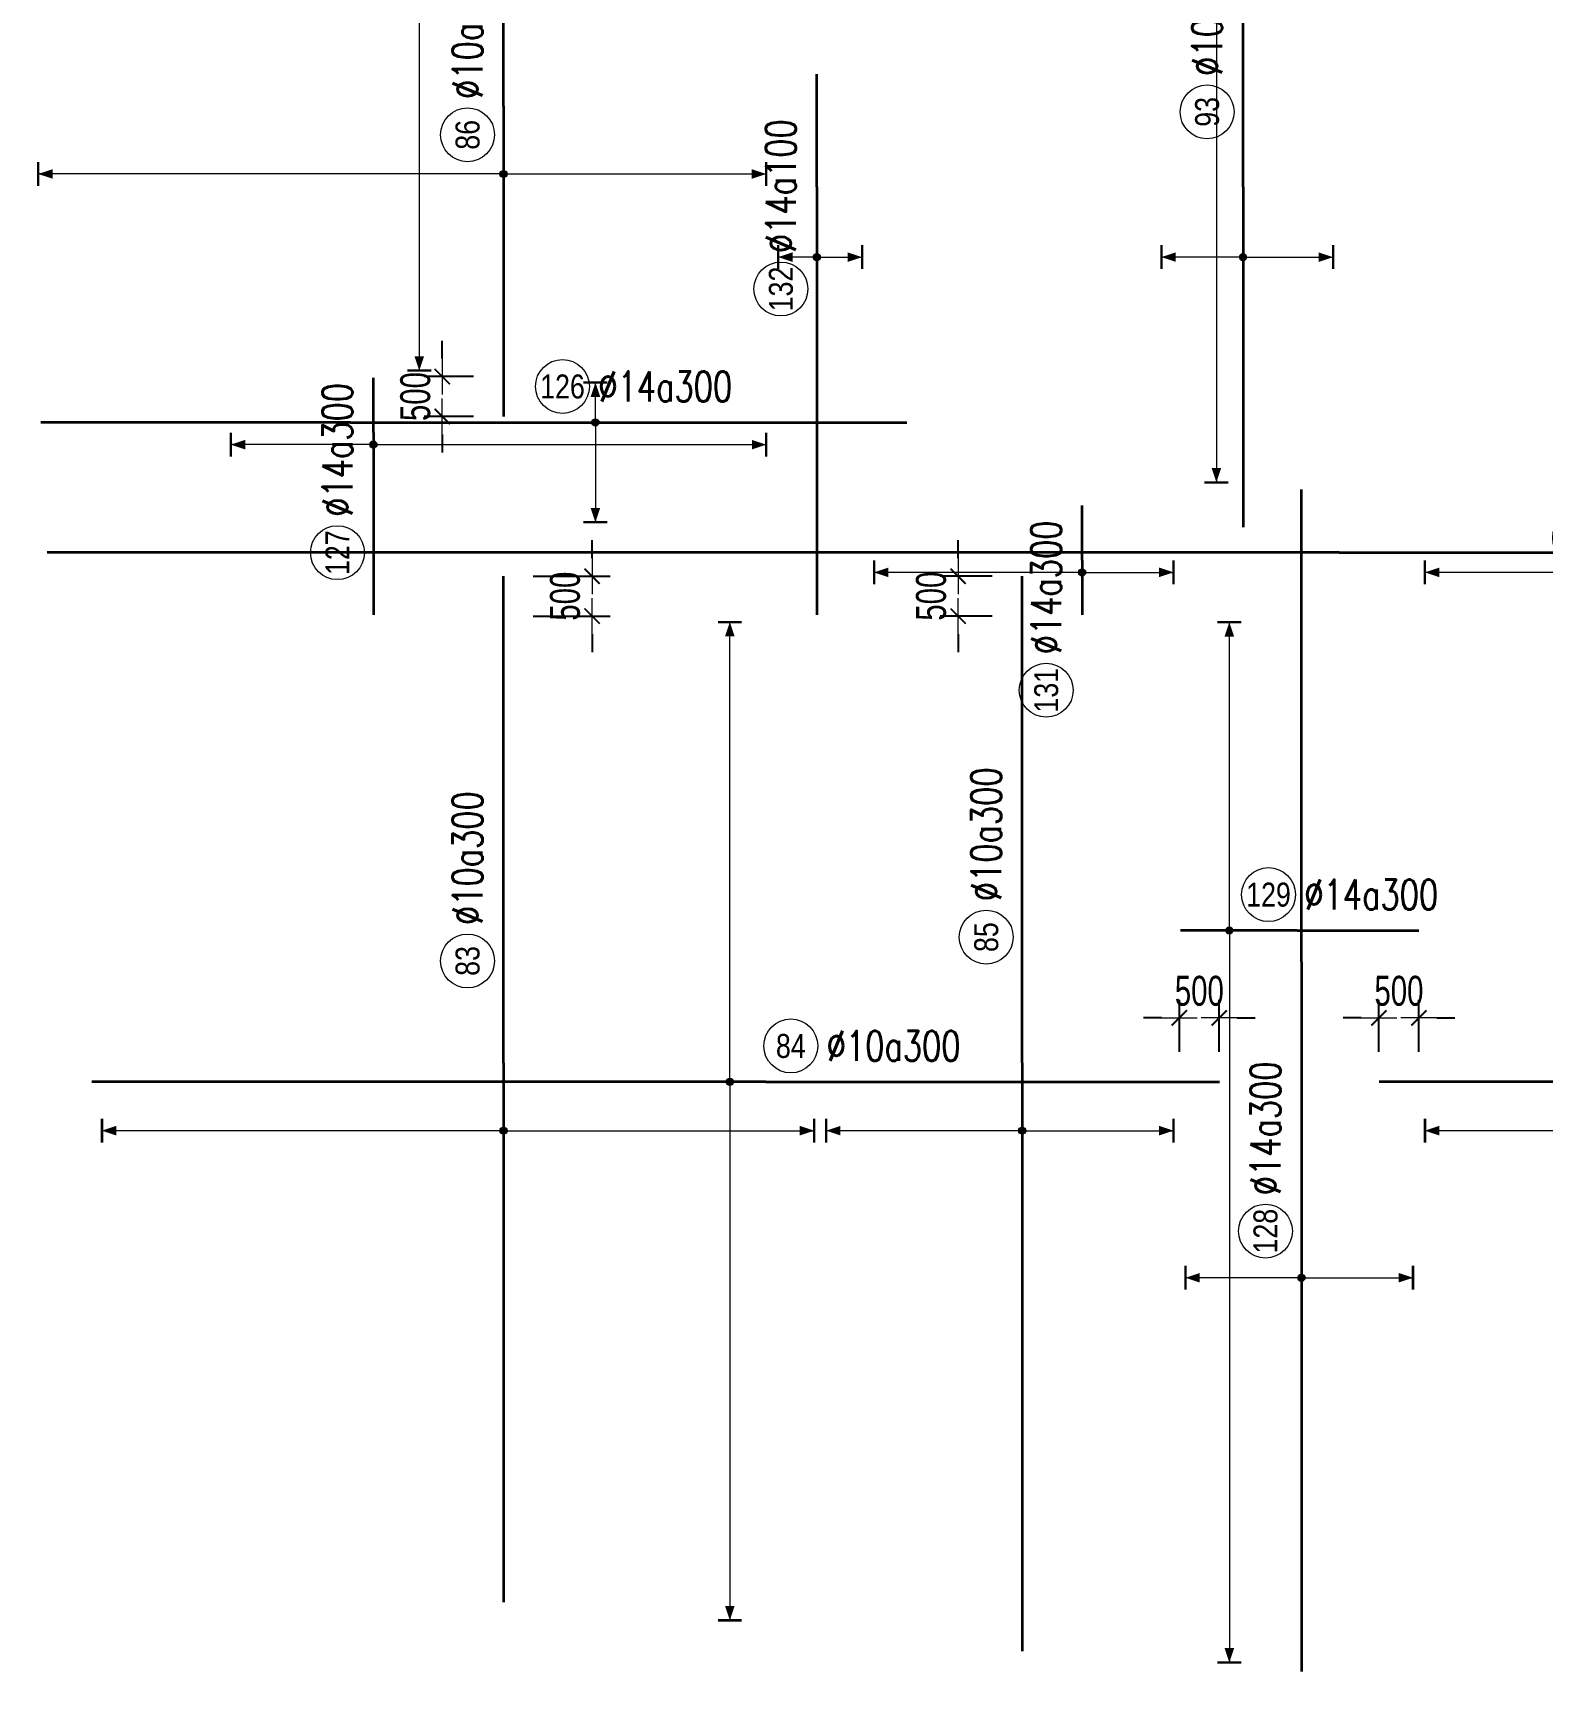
# Model space of a CAD drawing. Header units: millimetres. Extents: x -179076 to 493302, y -18667 to 80932.
# Drawn here: x 29846 to 48752, y 37214 to 58000 of the extents above; entities that cross this region are included whole.
import ezdxf
from ezdxf.enums import TextEntityAlignment as Align

# ---------------------------------------------------------------- set-up
doc = ezdxf.new("R2010")
doc.units = ezdxf.units.MM
doc.layers.get('0').update_dxf_attribs({"lineweight": 20})
doc.layers.get('Defpoints').update_dxf_attribs({"color": 151, "lineweight": 9})
for name, color, linetype, lineweight in [('$0$NDC_S_HATCH MATERIAL', 8, 'Continuous', 13), ('NDC_S_DIM', 1, 'Continuous', 15), ('NDC_S_REBAR', 4, 'Continuous', 35), ('NDC_S_VN TEXT', 7, 'Continuous', 20)]:
    doc.layers.add(name, color=color, linetype=linetype, lineweight=lineweight)
doc.styles.add('ARIAL', font='arial.ttf', dxfattribs={"width": 0.8})
doc.styles.add('NDC_DIM', font='', dxfattribs={"width": 0.75})
doc.styles.add('NDC_EN TXT', font='romans.shx', dxfattribs={"width": 0.8})
doc.styles.get('NDC_DIM').set_extended_font_data('Dotum')
doc.dimstyles.new('NDC_dim_150', dxfattribs={"dimscale": 150, "dimtxt": 2.5, "dimasz": 1.5, "dimexe": 1.5, "dimexo": 2.5, "dimgap": 1, "dimtad": 1, "dimdec": 0, "dimzin": 0, "dimdsep": 46, "dimtxsty": 'NDC_DIM', "dimblk": 'DIMMARK', "dimcen": 0.09, "dimdle": 1.2, "dimclrd": 1, "dimclre": 1, "dimclrt": 3, "dimadec": 0, "dimazin": 0, "dimtfac": 1, "dimtdec": 0, "dimtix": 1, "dimtofl": 0, "dimtmove": 0, "dimatfit": 3, "dimfxl": 8, "dimfxlon": 1, "dimtolj": 1, "dimtzin": 0, "dimarcsym": 0})

# ---------------------------------------------------------------- blocks, each defined once
blk = doc.blocks.new('DIMMARK')
at = {"layer": 'NDC_S_DIM', "color": 1}
blk.add_line((-1.5, 0), (1, 0), dxfattribs=at)
at = {"layer": 'NDC_S_DIM', "color": 2, "const_width": 0.1}
blk.add_lwpolyline([(-0.424, -0.424), (0.424, 0.424)], dxfattribs=at)
blk = doc.blocks.new('*D777')
at = {"layer": 'Defpoints', "color": 0, "transparency": 16777216}
for p in [(47200, 45667), (46700, 44866), (47200, 44866)]:
    blk.add_point(p, dxfattribs=at)
at = {"layer": 'NDC_S_DIM', "color": 1, "lineweight": -2, "transparency": 16777216}
for p, q in [((46700, 45241), (46700, 45892)), ((47200, 45241), (47200, 45892)), ((46475, 45667), (46250, 45667)), ((47425, 45667), (47650, 45667))]:
    blk.add_line(p, q, dxfattribs=at)
at = {"layer": 'NDC_S_DIM', "color": 1, "lineweight": -2, "transparency": 16777216, "xscale": 225, "yscale": 225, "zscale": 225}
blk.add_blockref('DIMMARK', (46700, 45667), dxfattribs=at)
at = {"layer": 'NDC_S_DIM', "color": 1, "lineweight": -2, "transparency": 16777216, "xscale": 225, "yscale": 225, "zscale": 225, "rotation": 180}
blk.add_blockref('DIMMARK', (47200, 45667), dxfattribs=at)
at = {"layer": 'NDC_S_DIM', "color": 3, "transparency": 16777216, "insert": (46950, 46004), "char_height": 375, "attachment_point": 5, "style": 'NDC_DIM'}
blk.add_mtext('\\A1;500', dxfattribs=at)
blk = doc.blocks.new('*D778')
at = {"layer": 'Defpoints', "color": 0, "transparency": 16777216}
for p in [(44200, 45667), (44200, 44866), (44700, 44866)]:
    blk.add_point(p, dxfattribs=at)
at = {"layer": 'NDC_S_DIM', "color": 1, "lineweight": -2, "transparency": 16777216}
for p, q in [((44200, 45241), (44200, 45892)), ((44700, 45241), (44700, 45892)), ((43975, 45667), (43750, 45667)), ((44925, 45667), (45150, 45667))]:
    blk.add_line(p, q, dxfattribs=at)
at = {"layer": 'NDC_S_DIM', "color": 1, "lineweight": -2, "transparency": 16777216, "xscale": 225, "yscale": 225, "zscale": 225}
blk.add_blockref('DIMMARK', (44200, 45667), dxfattribs=at)
at = {"layer": 'NDC_S_DIM', "color": 1, "lineweight": -2, "transparency": 16777216, "xscale": 225, "yscale": 225, "zscale": 225, "rotation": 180}
blk.add_blockref('DIMMARK', (44700, 45667), dxfattribs=at)
at = {"layer": 'NDC_S_DIM', "color": 3, "transparency": 16777216, "insert": (44450, 46004), "char_height": 375, "attachment_point": 5, "style": 'NDC_DIM'}
blk.add_mtext('\\A1;500', dxfattribs=at)
blk = doc.blocks.new('*D784')
at = {"layer": 'Defpoints', "color": 0, "transparency": 16777216}
for p in [(42230, 51199), (41429, 50699), (42230, 50699)]:
    blk.add_point(p, dxfattribs=at)
at = {"layer": 'NDC_S_DIM', "color": 1, "lineweight": -2, "transparency": 16777216}
for p, q in [((41429, 51424), (41429, 51649)), ((41855, 51199), (41204, 51199)), ((41855, 50699), (41204, 50699)), ((41429, 50474), (41429, 50249))]:
    blk.add_line(p, q, dxfattribs=at)
at = {"layer": 'NDC_S_DIM', "color": 1, "lineweight": -2, "transparency": 16777216, "xscale": 225, "yscale": 225, "zscale": 225}
for p, rotation in [((41429, 51199), 270), ((41429, 50699), 90)]:
    blk.add_blockref('DIMMARK', p, dxfattribs=dict(at, rotation=rotation))
at = {"layer": 'NDC_S_DIM', "color": 3, "transparency": 16777216, "insert": (41092, 50949), "char_height": 375, "attachment_point": 5, "rotation": 90, "style": 'NDC_DIM'}
blk.add_mtext('\\A1;500', dxfattribs=at)
blk = doc.blocks.new('*D786')
at = {"layer": 'Defpoints', "color": 0, "transparency": 16777216}
for p in [(34969, 53699), (35734, 53699), (35734, 53199)]:
    blk.add_point(p, dxfattribs=at)
at = {"layer": 'NDC_S_DIM', "color": 1, "lineweight": -2, "transparency": 16777216}
for p, q in [((34969, 53924), (34969, 54149)), ((35359, 53699), (34744, 53699)), ((35359, 53199), (34744, 53199)), ((34969, 52974), (34969, 52749))]:
    blk.add_line(p, q, dxfattribs=at)
at = {"layer": 'NDC_S_DIM', "color": 1, "lineweight": -2, "transparency": 16777216, "xscale": 225, "yscale": 225, "zscale": 225}
for p, rotation in [((34969, 53699), 270), ((34969, 53199), 90)]:
    blk.add_blockref('DIMMARK', p, dxfattribs=dict(at, rotation=rotation))
at = {"layer": 'NDC_S_DIM', "color": 3, "transparency": 16777216, "insert": (34632, 53449), "char_height": 375, "attachment_point": 5, "rotation": 90, "style": 'NDC_DIM'}
blk.add_mtext('\\A1;500', dxfattribs=at)
blk = doc.blocks.new('*D788')
at = {"layer": 'Defpoints', "color": 0, "transparency": 16777216}
for p in [(35734, 51199), (35734, 50699), (36845, 50699)]:
    blk.add_point(p, dxfattribs=at)
at = {"layer": 'NDC_S_DIM', "color": 1, "lineweight": -2, "transparency": 16777216}
for p, q in [((36845, 51424), (36845, 51649)), ((36109, 51199), (37070, 51199)), ((36109, 50699), (37070, 50699)), ((36845, 50474), (36845, 50249))]:
    blk.add_line(p, q, dxfattribs=at)
at = {"layer": 'NDC_S_DIM', "color": 1, "lineweight": -2, "transparency": 16777216, "xscale": 225, "yscale": 225, "zscale": 225}
for p, rotation in [((36845, 51199), 270), ((36845, 50699), 90)]:
    blk.add_blockref('DIMMARK', p, dxfattribs=dict(at, rotation=rotation))
at = {"layer": 'NDC_S_DIM', "color": 3, "transparency": 16777216, "insert": (36507, 50949), "char_height": 375, "attachment_point": 5, "rotation": 90, "style": 'NDC_DIM'}
blk.add_mtext('\\A1;500', dxfattribs=at)
blk = doc.blocks.new('*U756')
h = blk.add_hatch(color=6)
edge = h.paths.add_edge_path()
edge.add_arc((-2.99, 0), 0.3, 0, 360)
at = {"layer": 'NDC_S_DIM', "color": 8}
for q in [(-2.99, 38.39), (-2.99, -44.96)]:
    blk.add_line((-2.99, 0), q, dxfattribs=at)
for points in [[(-3.99, 38.39, 0.2, 0.2, 0), (-1.99, 38.39, 0, 0, 0)], [(-3.99, -44.96, 0.2, 0.2, 0), (-1.99, -44.96, 0, 0, 0)]]:
    blk.add_lwpolyline(points, format="xyseb", dxfattribs=at)
at = {"layer": 'NDC_S_DIM'}
blk.add_circle((2.1, 3), 2.25, dxfattribs=at)
at = {"layer": 'NDC_S_DIM', "color": 6}
blk.add_circle((-2.99, 0), 0.3, dxfattribs=at)
at = {"layer": 'NDC_S_DIM', "color": 8}
for points in [[(-3.39, 37.19), (-2.99, 38.39), (-2.59, 37.19)], [(-3.39, -43.76), (-2.99, -44.96), (-2.59, -43.76)]]:
    blk.add_solid(points, dxfattribs=at)
at = {"layer": 'NDC_S_REBAR'}
for p, q in [((0, 0), (-56.25, 0)), ((-56.25, 0), (-56.25, 0)), ((0, 0), (37.88, 0)), ((37.88, 0), (37.88, 0)), ((37.88, 0), (37.88, 0)), ((-56.25, 0), (-56.25, 0))]:
    blk.add_line(p, q, dxfattribs=at)
at = {"layer": 'NDC_S_VN TEXT', "color": 3, "style": 'NDC_EN TXT', "width": 0.75}
blk.add_attdef('DKT', (5.1, 1.75), '', height=2.5, dxfattribs=at)
at = {"layer": 'NDC_S_VN TEXT', "style": 'ARIAL', "width": 0.8}
blk.add_attdef('KHT', text='', height=2, dxfattribs=at).set_placement((2.1, 3), align=Align.MIDDLE_CENTER)
blk = doc.blocks.new('*U757')
h = blk.add_hatch(color=6)
edge = h.paths.add_edge_path()
edge.add_arc((-7.93, 0), 0.3, 0, 360)
at = {"layer": 'NDC_S_DIM', "color": 8}
for q in [(-7.93, 38.39), (-7.93, -50.28)]:
    blk.add_line((-7.93, 0), q, dxfattribs=at)
for points in [[(-8.93, 38.39, 0.2, 0.2, 0), (-6.93, 38.39, 0, 0, 0)], [(-8.93, -50.28, 0.2, 0.2, 0), (-6.93, -50.28, 0, 0, 0)]]:
    blk.add_lwpolyline(points, format="xyseb", dxfattribs=at)
at = {"layer": 'NDC_S_DIM'}
blk.add_circle((-2.39, 3), 2.25, dxfattribs=at)
at = {"layer": 'NDC_S_DIM', "color": 6}
blk.add_circle((-7.93, 0), 0.3, dxfattribs=at)
at = {"layer": 'NDC_S_DIM', "color": 8}
for points in [[(-8.33, 37.19), (-7.93, 38.39), (-7.53, 37.19)], [(-8.33, -49.08), (-7.93, -50.28), (-7.53, -49.08)]]:
    blk.add_solid(points, dxfattribs=at)
at = {"layer": 'NDC_S_REBAR'}
for p, q in [((0, 0), (-26.16, 0)), ((-26.16, 0), (-26.16, 0)), ((0, 0), (20.5, 0)), ((20.5, 0), (20.5, 0)), ((20.5, 0), (20.5, 0)), ((-26.16, 0), (-26.16, 0))]:
    blk.add_line(p, q, dxfattribs=at)
at = {"layer": 'NDC_S_VN TEXT', "color": 3, "style": 'NDC_EN TXT', "width": 0.75}
blk.add_attdef('DKT', (0.61, 1.75), '', height=2.5, dxfattribs=at)
at = {"layer": 'NDC_S_VN TEXT', "style": 'ARIAL', "width": 0.8}
blk.add_attdef('KHT', text='', height=2, dxfattribs=at).set_placement((-2.39, 3), align=Align.MIDDLE_CENTER)
blk = doc.blocks.new('*U738')
h = blk.add_hatch(color=6)
edge = h.paths.add_edge_path()
edge.add_arc((4.7, 0), 0.3, 0, 360)
at = {"layer": 'NDC_S_DIM', "color": 8}
for q in [(4.7, 20.63), (4.7, -35.71)]:
    blk.add_line((4.7, 0), q, dxfattribs=at)
for points in [[(3.7, 20.63, 0.2, 0.2, 0), (5.7, 20.63, 0, 0, 0)], [(3.7, -35.71, 0.2, 0.2, 0), (5.7, -35.71, 0, 0, 0)]]:
    blk.add_lwpolyline(points, format="xyseb", dxfattribs=at)
at = {"layer": 'NDC_S_DIM'}
blk.add_circle((14.92, 3), 2.25, dxfattribs=at)
at = {"layer": 'NDC_S_DIM', "color": 6}
blk.add_circle((4.7, 0), 0.3, dxfattribs=at)
at = {"layer": 'NDC_S_DIM', "color": 8}
for points in [[(4.3, 19.43), (4.7, 20.63), (5.1, 19.43)], [(4.3, -34.51), (4.7, -35.71), (5.1, -34.51)]]:
    blk.add_solid(points, dxfattribs=at)
at = {"layer": 'NDC_S_REBAR'}
for p, q in [((0, 0), (-27.53, 0)), ((-27.53, 0), (-27.53, 0)), ((0, 0), (45.4, 0)), ((45.4, 0), (45.4, 0)), ((45.4, 0), (45.4, 0)), ((-27.53, 0), (-27.53, 0))]:
    blk.add_line(p, q, dxfattribs=at)
at = {"layer": 'NDC_S_VN TEXT', "color": 3, "style": 'NDC_EN TXT', "width": 0.75}
blk.add_attdef('DKT', (17.92, 1.75), '', height=2.5, dxfattribs=at)
at = {"layer": 'NDC_S_VN TEXT', "style": 'ARIAL', "width": 0.8}
blk.add_attdef('KHT', text='', height=2, dxfattribs=at).set_placement((14.92, 3), align=Align.MIDDLE_CENTER)
blk = doc.blocks.new('*U726')
h = blk.add_hatch(color=6)
edge = h.paths.add_edge_path()
edge.add_arc((-5.66, 0), 0.3, 0, 360)
at = {"layer": 'NDC_S_DIM', "color": 8}
for q in [(-5.66, 25.75), (-5.66, -61.12)]:
    blk.add_line((-5.66, 0), q, dxfattribs=at)
for points in [[(-6.66, 25.75, 0.2, 0.2, 0), (-4.66, 25.75, 0, 0, 0)], [(-6.66, -61.12, 0.2, 0.2, 0), (-4.66, -61.12, 0, 0, 0)]]:
    blk.add_lwpolyline(points, format="xyseb", dxfattribs=at)
at = {"layer": 'NDC_S_DIM'}
blk.add_circle((-2.39, 3), 2.25, dxfattribs=at)
at = {"layer": 'NDC_S_DIM', "color": 6}
blk.add_circle((-5.66, 0), 0.3, dxfattribs=at)
at = {"layer": 'NDC_S_DIM', "color": 8}
for points in [[(-6.06, 24.55), (-5.66, 25.75), (-5.26, 24.55)], [(-6.06, -59.92), (-5.66, -61.12), (-5.26, -59.92)]]:
    blk.add_solid(points, dxfattribs=at)
at = {"layer": 'NDC_S_REBAR'}
for p, q in [((0, 0), (-9.73, 0)), ((-9.73, 0), (-9.73, 0)), ((0, 0), (10.15, 0)), ((10.15, 0), (10.15, 0)), ((10.15, 0), (10.15, 0)), ((-9.73, 0), (-9.73, 0))]:
    blk.add_line(p, q, dxfattribs=at)
at = {"layer": 'NDC_S_VN TEXT', "color": 3, "style": 'NDC_EN TXT', "width": 0.75}
blk.add_attdef('DKT', (0.61, 1.75), '', height=2.5, dxfattribs=at)
at = {"layer": 'NDC_S_VN TEXT', "style": 'ARIAL', "width": 0.8}
blk.add_attdef('KHT', text='', height=2, dxfattribs=at).set_placement((-2.39, 3), align=Align.MIDDLE_CENTER)
blk = doc.blocks.new('*U702')
h = blk.add_hatch(color=6)
edge = h.paths.add_edge_path()
edge.add_arc((-5.66, 0), 0.3, 0, 360)
at = {"layer": 'NDC_S_DIM', "color": 8}
for q in [(-5.66, 16.37), (-5.66, -12.63)]:
    blk.add_line((-5.66, 0), q, dxfattribs=at)
for points in [[(-6.66, 16.37, 0.2, 0.2, 0), (-4.66, 16.37, 0, 0, 0)], [(-6.66, -12.63, 0.2, 0.2, 0), (-4.66, -12.63, 0, 0, 0)]]:
    blk.add_lwpolyline(points, format="xyseb", dxfattribs=at)
at = {"layer": 'NDC_S_DIM'}
blk.add_circle((10.5, 3), 2.25, dxfattribs=at)
at = {"layer": 'NDC_S_DIM', "color": 6}
blk.add_circle((-5.66, 0), 0.3, dxfattribs=at)
at = {"layer": 'NDC_S_DIM', "color": 8}
for points in [[(-6.06, 15.17), (-5.66, 16.37), (-5.26, 15.17)], [(-6.06, -11.43), (-5.66, -12.63), (-5.26, -11.43)]]:
    blk.add_solid(points, dxfattribs=at)
at = {"layer": 'NDC_S_REBAR'}
for p, q in [((0, 0), (-49.13, 0)), ((-49.13, 0), (-49.13, 0)), ((0, 0), (40.64, 0)), ((40.64, 0), (40.64, 0)), ((40.64, 0), (40.64, 0)), ((-49.13, 0), (-49.13, 0))]:
    blk.add_line(p, q, dxfattribs=at)
at = {"layer": 'NDC_S_VN TEXT', "color": 3, "style": 'NDC_EN TXT', "width": 0.75}
blk.add_attdef('DKT', (13.5, 1.75), '', height=2.5, dxfattribs=at)
at = {"layer": 'NDC_S_VN TEXT', "style": 'ARIAL', "width": 0.8}
blk.add_attdef('KHT', text='', height=2, dxfattribs=at).set_placement((10.5, 3), align=Align.MIDDLE_CENTER)
blk = doc.blocks.new('*U703')
h = blk.add_hatch(color=6)
edge = h.paths.add_edge_path()
edge.add_arc((-5.66, 0), 0.3, 0, 360)
at = {"layer": 'NDC_S_DIM', "color": 8}
for q in [(-5.66, 22.82), (-5.66, -16.18)]:
    blk.add_line((-5.66, 0), q, dxfattribs=at)
for points in [[(-6.66, 22.82, 0.2, 0.2, 0), (-4.66, 22.82, 0, 0, 0)], [(-6.66, -16.18, 0.2, 0.2, 0), (-4.66, -16.18, 0, 0, 0)]]:
    blk.add_lwpolyline(points, format="xyseb", dxfattribs=at)
at = {"layer": 'NDC_S_DIM'}
blk.add_circle((-2.39, 3), 2.25, dxfattribs=at)
at = {"layer": 'NDC_S_DIM', "color": 6}
blk.add_circle((-5.66, 0), 0.3, dxfattribs=at)
at = {"layer": 'NDC_S_DIM', "color": 8}
for points in [[(-6.06, 21.62), (-5.66, 22.82), (-5.26, 21.62)], [(-6.06, -14.98), (-5.66, -16.18), (-5.26, -14.98)]]:
    blk.add_solid(points, dxfattribs=at)
at = {"layer": 'NDC_S_REBAR'}
for p, q in [((0, 0), (-52.6, 0)), ((-52.6, 0), (-52.6, 0)), ((0, 0), (40.64, 0)), ((40.64, 0), (40.64, 0)), ((40.64, 0), (40.64, 0)), ((-52.6, 0), (-52.6, 0))]:
    blk.add_line(p, q, dxfattribs=at)
at = {"layer": 'NDC_S_VN TEXT', "color": 3, "style": 'NDC_EN TXT', "width": 0.75}
blk.add_attdef('DKT', (0.61, 1.75), '', height=2.5, dxfattribs=at)
at = {"layer": 'NDC_S_VN TEXT', "style": 'ARIAL', "width": 0.8}
blk.add_attdef('KHT', text='', height=2, dxfattribs=at).set_placement((-2.39, 3), align=Align.MIDDLE_CENTER)
blk = doc.blocks.new('*U719')
h = blk.add_hatch(color=6)
edge = h.paths.add_edge_path()
edge.add_arc((-26.39, 0), 0.3, 0, 360)
at = {"layer": 'NDC_S_DIM', "color": 8}
for q in [(-26.39, 9.68), (-26.39, -9.32)]:
    blk.add_line((-26.39, 0), q, dxfattribs=at)
for points in [[(-27.39, 9.68, 0.2, 0.2, 0), (-25.39, 9.68, 0, 0, 0)], [(-27.39, -9.32, 0.2, 0.2, 0), (-25.39, -9.32, 0, 0, 0)]]:
    blk.add_lwpolyline(points, format="xyseb", dxfattribs=at)
at = {"layer": 'NDC_S_DIM'}
blk.add_circle((-22.5, 3), 2.25, dxfattribs=at)
at = {"layer": 'NDC_S_DIM', "color": 6}
blk.add_circle((-26.39, 0), 0.3, dxfattribs=at)
at = {"layer": 'NDC_S_DIM', "color": 8}
for points in [[(-26.79, 8.48), (-26.39, 9.68), (-25.99, 8.48)], [(-26.79, -8.12), (-26.39, -9.32), (-25.99, -8.12)]]:
    blk.add_solid(points, dxfattribs=at)
at = {"layer": 'NDC_S_REBAR'}
for p, q in [((0, 0), (-59.28, 0)), ((-59.28, 0), (-59.28, 0)), ((0, 0), (39.42, 0)), ((39.42, 0), (39.42, 0)), ((39.42, 0), (39.42, 0)), ((-59.28, 0), (-59.28, 0))]:
    blk.add_line(p, q, dxfattribs=at)
at = {"layer": 'NDC_S_VN TEXT', "color": 3, "style": 'NDC_EN TXT', "width": 0.75}
blk.add_attdef('DKT', (-19.5, 1.75), '', height=2.5, dxfattribs=at)
at = {"layer": 'NDC_S_VN TEXT', "style": 'ARIAL', "width": 0.8}
blk.add_attdef('KHT', text='', height=2, dxfattribs=at).set_placement((-22.5, 3), align=Align.MIDDLE_CENTER)
blk = doc.blocks.new('*U699')
h = blk.add_hatch(color=6)
edge = h.paths.add_edge_path()
edge.add_arc((-1.02, 0), 0.3, 0, 360)
at = {"layer": 'NDC_S_DIM', "color": 8}
for q in [(-1.02, 17.37), (-1.02, -7.63)]:
    blk.add_line((-1.02, 0), q, dxfattribs=at)
for points in [[(-2.02, 17.37, 0.2, 0.2, 0), (-0.02, 17.37, 0, 0, 0)], [(-2.02, -7.63, 0.2, 0.2, 0), (-0.02, -7.63, 0, 0, 0)]]:
    blk.add_lwpolyline(points, format="xyseb", dxfattribs=at)
at = {"layer": 'NDC_S_DIM'}
blk.add_circle((-10.86, 3), 2.25, dxfattribs=at)
at = {"layer": 'NDC_S_DIM', "color": 6}
blk.add_circle((-1.02, 0), 0.3, dxfattribs=at)
at = {"layer": 'NDC_S_DIM', "color": 8}
for points in [[(-1.42, 16.17), (-1.02, 17.37), (-0.62, 16.17)], [(-1.42, -6.43), (-1.02, -7.63), (-0.62, -6.43)]]:
    blk.add_solid(points, dxfattribs=at)
at = {"layer": 'NDC_S_REBAR'}
for p, q in [((0, 0), (-4.57, 0)), ((-4.57, 0), (-4.57, 0)), ((0, 0), (4.56, 0)), ((4.56, 0), (4.56, 0)), ((4.56, 0), (4.56, 0)), ((-4.57, 0), (-4.57, 0))]:
    blk.add_line(p, q, dxfattribs=at)
at = {"layer": 'NDC_S_VN TEXT', "color": 3, "style": 'NDC_EN TXT', "width": 0.75}
blk.add_attdef('DKT', (-7.86, 1.75), '', height=2.5, dxfattribs=at)
at = {"layer": 'NDC_S_VN TEXT', "style": 'ARIAL', "width": 0.8}
blk.add_attdef('KHT', text='', height=2, dxfattribs=at).set_placement((-10.86, 3), align=Align.MIDDLE_CENTER)
blk = doc.blocks.new('*U700')
h = blk.add_hatch(color=6)
edge = h.paths.add_edge_path()
edge.add_arc((-1.02, 0), 0.3, 0, 360)
at = {"layer": 'NDC_S_DIM', "color": 8}
for q in [(-1.02, 15.92), (-1.02, -23.08)]:
    blk.add_line((-1.02, 0), q, dxfattribs=at)
for points in [[(-2.02, 15.92, 0.2, 0.2, 0), (-0.02, 15.92, 0, 0, 0)], [(-2.02, -23.08, 0.2, 0.2, 0), (-0.02, -23.08, 0, 0, 0)]]:
    blk.add_lwpolyline(points, format="xyseb", dxfattribs=at)
at = {"layer": 'NDC_S_DIM'}
blk.add_circle((1.87, 3), 2.25, dxfattribs=at)
at = {"layer": 'NDC_S_DIM', "color": 6}
blk.add_circle((-1.02, 0), 0.3, dxfattribs=at)
at = {"layer": 'NDC_S_DIM', "color": 8}
for points in [[(-1.42, 14.72), (-1.02, 15.92), (-0.62, 14.72)], [(-1.42, -21.88), (-1.02, -23.08), (-0.62, -21.88)]]:
    blk.add_solid(points, dxfattribs=at)
at = {"layer": 'NDC_S_REBAR'}
for p, q in [((0, 0), (-4.57, 0)), ((-4.57, 0), (-4.57, 0)), ((0, 0), (5.9, 0)), ((5.9, 0), (5.9, 0)), ((5.9, 0), (5.9, 0)), ((-4.57, 0), (-4.57, 0))]:
    blk.add_line(p, q, dxfattribs=at)
at = {"layer": 'NDC_S_VN TEXT', "color": 3, "style": 'NDC_EN TXT', "width": 0.75}
blk.add_attdef('DKT', (4.87, 1.75), '', height=2.5, dxfattribs=at)
at = {"layer": 'NDC_S_VN TEXT', "style": 'ARIAL', "width": 0.8}
blk.add_attdef('KHT', text='', height=2, dxfattribs=at).set_placement((1.87, 3), align=Align.MIDDLE_CENTER)
blk = doc.blocks.new('*U686')
at = {"layer": 'NDC_S_REBAR'}
for p, q in [((0, 0), (-107.86, 0)), ((-107.86, 0), (-107.86, 0)), ((0, 0), (281.19, 0)), ((-107.86, 0), (-107.86, 0))]:
    blk.add_line(p, q, dxfattribs=at)
at = {"layer": 'NDC_S_VN TEXT', "style": 'ARIAL', "width": 0.8}
blk.add_attdef('KHT', text='', height=2, dxfattribs=at).set_placement((35.24, -3.03), align=Align.MIDDLE_CENTER)
at = {"layer": 'NDC_S_VN TEXT', "color": 3, "style": 'NDC_EN TXT', "width": 0.75}
blk.add_attdef('DKT', (38.24, -4.28), '', height=2.5, dxfattribs=at)
blk = doc.blocks.new('*U692')
h = blk.add_hatch(color=6)
edge = h.paths.add_edge_path()
edge.add_arc((-5.86, 0), 0.3, 0, 360)
at = {"layer": 'NDC_S_DIM', "color": 8}
for q in [(-5.86, 26.81), (-5.86, -48.19)]:
    blk.add_line((-5.86, 0), q, dxfattribs=at)
for points in [[(-6.86, 26.81, 0.2, 0.2, 0), (-4.86, 26.81, 0, 0, 0)], [(-6.86, -48.19, 0.2, 0.2, 0), (-4.86, -48.19, 0, 0, 0)]]:
    blk.add_lwpolyline(points, format="xyseb", dxfattribs=at)
at = {"layer": 'NDC_S_DIM'}
blk.add_circle((-8.54, 3), 2.25, dxfattribs=at)
at = {"layer": 'NDC_S_DIM', "color": 6}
blk.add_circle((-5.86, 0), 0.3, dxfattribs=at)
at = {"layer": 'NDC_S_DIM', "color": 8}
for points in [[(-6.26, 25.61), (-5.86, 26.81), (-5.46, 25.61)], [(-6.26, -46.99), (-5.86, -48.19), (-5.46, -46.99)]]:
    blk.add_solid(points, dxfattribs=at)
at = {"layer": 'NDC_S_REBAR'}
for p, q in [((0, 0), (-12.82, 0)), ((-12.82, 0), (-12.82, 0)), ((0, 0), (6.25, 0)), ((6.25, 0), (6.25, 0)), ((6.25, 0), (6.25, 0)), ((-12.82, 0), (-12.82, 0))]:
    blk.add_line(p, q, dxfattribs=at)
at = {"layer": 'NDC_S_VN TEXT', "color": 3, "style": 'NDC_EN TXT', "width": 0.75}
blk.add_attdef('DKT', (-5.54, 1.75), '', height=2.5, dxfattribs=at)
at = {"layer": 'NDC_S_VN TEXT', "style": 'ARIAL', "width": 0.8}
blk.add_attdef('KHT', text='', height=2, dxfattribs=at).set_placement((-8.54, 3), align=Align.MIDDLE_CENTER)
blk = doc.blocks.new('*U710')
h = blk.add_hatch(color=6)
edge = h.paths.add_edge_path()
edge.add_arc((-5.86, 0), 0.3, 0, 360)
at = {"layer": 'NDC_S_DIM', "color": 8}
for q in [(-5.86, 6.81), (-5.86, -7.52)]:
    blk.add_line((-5.86, 0), q, dxfattribs=at)
for points in [[(-6.86, 6.81, 0.2, 0.2, 0), (-4.86, 6.81, 0, 0, 0)], [(-6.86, -7.52, 0.2, 0.2, 0), (-4.86, -7.52, 0, 0, 0)]]:
    blk.add_lwpolyline(points, format="xyseb", dxfattribs=at)
at = {"layer": 'NDC_S_DIM'}
blk.add_circle((6.27, 3), 2.25, dxfattribs=at)
at = {"layer": 'NDC_S_DIM', "color": 6}
blk.add_circle((-5.86, 0), 0.3, dxfattribs=at)
at = {"layer": 'NDC_S_DIM', "color": 8}
for points in [[(-6.26, 5.61), (-5.86, 6.81), (-5.46, 5.61)], [(-6.26, -6.32), (-5.86, -7.52), (-5.46, -6.32)]]:
    blk.add_solid(points, dxfattribs=at)
at = {"layer": 'NDC_S_REBAR'}
for p, q in [((0, 0), (-28.4, 0)), ((-28.4, 0), (-28.4, 0)), ((0, 0), (54.07, 0)), ((54.07, 0), (54.07, 0)), ((54.07, 0), (54.07, 0)), ((-28.4, 0), (-28.4, 0))]:
    blk.add_line(p, q, dxfattribs=at)
at = {"layer": 'NDC_S_VN TEXT', "color": 3, "style": 'NDC_EN TXT', "width": 0.75}
blk.add_attdef('DKT', (9.27, 1.75), '', height=2.5, dxfattribs=at)
at = {"layer": 'NDC_S_VN TEXT', "style": 'ARIAL', "width": 0.8}
blk.add_attdef('KHT', text='', height=2, dxfattribs=at).set_placement((6.27, 3), align=Align.MIDDLE_CENTER)
blk = doc.blocks.new('*U712')
h = blk.add_hatch(color=6)
edge = h.paths.add_edge_path()
edge.add_arc((-5.66, 0), 0.3, 0, 360)
at = {"layer": 'NDC_S_DIM', "color": 8}
for q in [(-5.66, 33.52), (-5.66, -25.94)]:
    blk.add_line((-5.66, 0), q, dxfattribs=at)
for points in [[(-6.66, 33.52, 0.2, 0.2, 0), (-4.66, 33.52, 0, 0, 0)], [(-6.66, -25.94, 0.2, 0.2, 0), (-4.66, -25.94, 0, 0, 0)]]:
    blk.add_lwpolyline(points, format="xyseb", dxfattribs=at)
at = {"layer": 'NDC_S_DIM'}
blk.add_circle((8.51, 3), 2.25, dxfattribs=at)
at = {"layer": 'NDC_S_DIM', "color": 6}
blk.add_circle((-5.66, 0), 0.3, dxfattribs=at)
at = {"layer": 'NDC_S_DIM', "color": 8}
for points in [[(-6.06, 32.32), (-5.66, 33.52), (-5.26, 32.32)], [(-6.06, -24.74), (-5.66, -25.94), (-5.26, -24.74)]]:
    blk.add_solid(points, dxfattribs=at)
at = {"layer": 'NDC_S_REBAR'}
for p, q in [((0, 0), (-45.02, 0)), ((-45.02, 0), (-45.02, 0)), ((0, 0), (40.64, 0)), ((40.64, 0), (40.64, 0)), ((40.64, 0), (40.64, 0)), ((-45.02, 0), (-45.02, 0))]:
    blk.add_line(p, q, dxfattribs=at)
at = {"layer": 'NDC_S_VN TEXT', "color": 3, "style": 'NDC_EN TXT', "width": 0.75}
blk.add_attdef('DKT', (11.51, 1.75), '', height=2.5, dxfattribs=at)
at = {"layer": 'NDC_S_VN TEXT', "style": 'ARIAL', "width": 0.8}
blk.add_attdef('KHT', text='', height=2, dxfattribs=at).set_placement((8.51, 3), align=Align.MIDDLE_CENTER)
blk = doc.blocks.new('*U714')
h = blk.add_hatch(color=6)
edge = h.paths.add_edge_path()
edge.add_arc((-5.66, 0), 0.3, 0, 360)
at = {"layer": 'NDC_S_DIM', "color": 8}
for q in [(-5.66, 38.84), (-5.66, -21.93)]:
    blk.add_line((-5.66, 0), q, dxfattribs=at)
for points in [[(-6.66, 38.84, 0.2, 0.2, 0), (-4.66, 38.84, 0, 0, 0)], [(-6.66, -21.93, 0.2, 0.2, 0), (-4.66, -21.93, 0, 0, 0)]]:
    blk.add_lwpolyline(points, format="xyseb", dxfattribs=at)
at = {"layer": 'NDC_S_DIM'}
blk.add_circle((-2.39, 3), 2.25, dxfattribs=at)
at = {"layer": 'NDC_S_DIM', "color": 6}
blk.add_circle((-5.66, 0), 0.3, dxfattribs=at)
at = {"layer": 'NDC_S_DIM', "color": 8}
for points in [[(-6.06, 37.64), (-5.66, 38.84), (-5.26, 37.64)], [(-6.06, -20.73), (-5.66, -21.93), (-5.26, -20.73)]]:
    blk.add_solid(points, dxfattribs=at)
at = {"layer": 'NDC_S_REBAR'}
for p, q in [((0, 0), (-25.91, 0)), ((-25.91, 0), (-25.91, 0)), ((0, 0), (38.09, 0)), ((38.09, 0), (38.09, 0)), ((38.09, 0), (38.09, 0)), ((-25.91, 0), (-25.91, 0))]:
    blk.add_line(p, q, dxfattribs=at)
at = {"layer": 'NDC_S_VN TEXT', "color": 3, "style": 'NDC_EN TXT', "width": 0.75}
blk.add_attdef('DKT', (0.61, 1.75), '', height=2.5, dxfattribs=at)
at = {"layer": 'NDC_S_VN TEXT', "style": 'ARIAL', "width": 0.8}
blk.add_attdef('KHT', text='', height=2, dxfattribs=at).set_placement((-2.39, 3), align=Align.MIDDLE_CENTER)
blk = doc.blocks.new('*U715')
h = blk.add_hatch(color=6)
edge = h.paths.add_edge_path()
edge.add_arc((-1.02, 0), 0.3, 0, 360)
at = {"layer": 'NDC_S_DIM', "color": 8}
for q in [(-1.02, 11.9), (-1.02, -32.8)]:
    blk.add_line((-1.02, 0), q, dxfattribs=at)
for points in [[(-2.02, 11.9, 0.2, 0.2, 0), (-0.02, 11.9, 0, 0, 0)], [(-2.02, -32.8, 0.2, 0.2, 0), (-0.02, -32.8, 0, 0, 0)]]:
    blk.add_lwpolyline(points, format="xyseb", dxfattribs=at)
at = {"layer": 'NDC_S_DIM'}
blk.add_circle((-10.04, 3), 2.25, dxfattribs=at)
at = {"layer": 'NDC_S_DIM', "color": 6}
blk.add_circle((-1.02, 0), 0.3, dxfattribs=at)
at = {"layer": 'NDC_S_DIM', "color": 8}
for points in [[(-1.42, 10.7), (-1.02, 11.9), (-0.62, 10.7)], [(-1.42, -31.6), (-1.02, -32.8), (-0.62, -31.6)]]:
    blk.add_solid(points, dxfattribs=at)
at = {"layer": 'NDC_S_REBAR'}
for p, q in [((0, 0), (-15.24, 0)), ((-15.24, 0), (-15.24, 0)), ((0, 0), (4.56, 0)), ((4.56, 0), (4.56, 0)), ((4.56, 0), (4.56, 0)), ((-15.24, 0), (-15.24, 0))]:
    blk.add_line(p, q, dxfattribs=at)
at = {"layer": 'NDC_S_VN TEXT', "color": 3, "style": 'NDC_EN TXT', "width": 0.75}
blk.add_attdef('DKT', (-7.04, 1.75), '', height=2.5, dxfattribs=at)
at = {"layer": 'NDC_S_VN TEXT', "style": 'ARIAL', "width": 0.8}
blk.add_attdef('KHT', text='', height=2, dxfattribs=at).set_placement((-10.04, 3), align=Align.MIDDLE_CENTER)
blk = doc.blocks.new('*U717')
h = blk.add_hatch(color=6)
edge = h.paths.add_edge_path()
edge.add_arc((20.49, 0), 0.3, 0, 360)
at = {"layer": 'NDC_S_DIM', "color": 8}
for q in [(20.49, 3.33), (20.49, -8.34)]:
    blk.add_line((20.49, 0), q, dxfattribs=at)
for points in [[(19.49, 3.33, 0.2, 0.2, 0), (21.49, 3.33, 0, 0, 0)], [(19.49, -8.34, 0.2, 0.2, 0), (21.49, -8.34, 0, 0, 0)]]:
    blk.add_lwpolyline(points, format="xyseb", dxfattribs=at)
at = {"layer": 'NDC_S_DIM'}
blk.add_circle((17.74, 3), 2.25, dxfattribs=at)
at = {"layer": 'NDC_S_DIM', "color": 6}
blk.add_circle((20.49, 0), 0.3, dxfattribs=at)
at = {"layer": 'NDC_S_DIM', "color": 8}
for points in [[(20.09, 2.13), (20.49, 3.33), (20.89, 2.13)], [(20.09, -7.14), (20.49, -8.34), (20.89, -7.14)]]:
    blk.add_solid(points, dxfattribs=at)
at = {"layer": 'NDC_S_REBAR'}
for p, q in [((0, 0), (-25.81, 0)), ((-25.81, 0), (-25.81, 0)), ((0, 0), (46.48, 0)), ((46.48, 0), (46.48, 0)), ((46.48, 0), (46.48, 0)), ((-25.81, 0), (-25.81, 0))]:
    blk.add_line(p, q, dxfattribs=at)
at = {"layer": 'NDC_S_VN TEXT', "color": 3, "style": 'NDC_EN TXT', "width": 0.75}
blk.add_attdef('DKT', (20.74, 1.75), '', height=2.5, dxfattribs=at)
at = {"layer": 'NDC_S_VN TEXT', "style": 'ARIAL', "width": 0.8}
blk.add_attdef('KHT', text='', height=2, dxfattribs=at).set_placement((17.74, 3), align=Align.MIDDLE_CENTER)
blk = doc.blocks.new('*U743')
h = blk.add_hatch(color=6)
edge = h.paths.add_edge_path()
edge.add_arc((-5.86, 0), 0.3, 0, 360)
at = {"layer": 'NDC_S_DIM', "color": 8}
for q in [(-5.86, 3.22), (-5.86, -3.78)]:
    blk.add_line((-5.86, 0), q, dxfattribs=at)
for points in [[(-6.86, 3.22, 0.2, 0.2, 0), (-4.86, 3.22, 0, 0, 0)], [(-6.86, -3.78, 0.2, 0.2, 0), (-4.86, -3.78, 0, 0, 0)]]:
    blk.add_lwpolyline(points, format="xyseb", dxfattribs=at)
at = {"layer": 'NDC_S_DIM'}
blk.add_circle((-8.52, 3), 2.25, dxfattribs=at)
at = {"layer": 'NDC_S_DIM', "color": 6}
blk.add_circle((-5.86, 0), 0.3, dxfattribs=at)
at = {"layer": 'NDC_S_DIM', "color": 8}
for points in [[(-6.26, 2.02), (-5.86, 3.22), (-5.46, 2.02)], [(-6.26, -2.58), (-5.86, -3.78), (-5.46, -2.58)]]:
    blk.add_solid(points, dxfattribs=at)
at = {"layer": 'NDC_S_REBAR'}
for p, q in [((0, 0), (-35.73, 0)), ((-35.73, 0), (-35.73, 0)), ((0, 0), (9.41, 0)), ((9.41, 0), (9.41, 0)), ((9.41, 0), (9.41, 0)), ((-35.73, 0), (-35.73, 0))]:
    blk.add_line(p, q, dxfattribs=at)
at = {"layer": 'NDC_S_VN TEXT', "color": 3, "style": 'NDC_EN TXT', "width": 0.75}
blk.add_attdef('DKT', (-5.52, 1.75), '', height=2.5, dxfattribs=at)
at = {"layer": 'NDC_S_VN TEXT', "style": 'ARIAL', "width": 0.8}
blk.add_attdef('KHT', text='', height=2, dxfattribs=at).set_placement((-8.52, 3), align=Align.MIDDLE_CENTER)

msp = doc.modelspace()

# ---------------------------------------------------------------- hatches: boundary and pattern name
at = {"layer": '$0$NDC_S_HATCH MATERIAL'}
h = msp.add_hatch(dxfattribs=at)
h.set_pattern_fill('HEX', color=256, scale=1000)
h.paths.add_polyline_path([(45700, 63700), (44450, 63700), (43900, 63700), (43900, 53650), (43900, 52300), (44450, 52300), (45700, 52300)])

# ---------------------------------------------------------------- block references
at = {"xscale": 150, "yscale": 150, "zscale": 150, "rotation": 90}
for name, p, values in [('*U710', (44997, 56074.2), {'KHT': '93', 'DKT': '%%C10a200'}), ('*U714', (35735.1, 57085.7), {'KHT': '86', 'DKT': '%%C10a300'}), ('*U743', (39659.1, 56074.2), {'KHT': '132', 'DKT': '%%C14a100'}), ('*U715', (34105.7, 52999.9), {'KHT': '127', 'DKT': '%%c14a300'}), ('*U700', (49663.3, 51399.9), {'KHT': '136', 'DKT': '%%c14a300'}), ('*U719', (45728.2, 46371), {'KHT': '128', 'DKT': '%%c14a300'}), ('*U699', (42981.9, 51399.9), {'KHT': '131', 'DKT': '%%c14a300'}), ('*U712', (35735.1, 45103.6), {'KHT': '83', 'DKT': '%%C10a300'}), ('*U702', (42230.9, 45103.6), {'KHT': '85', 'DKT': '%%C10a300'}), ('*U703', (50699.2, 45103.6), {'KHT': '89', 'DKT': '%%C10a300'})]:
    msp.add_blockref(name, p, dxfattribs=at).add_auto_attribs(values)
at = {"xscale": 150, "yscale": 150, "zscale": 150}
for name, p, values in [('*U692', (45542.5, 59602.4), {'KHT': '96', 'DKT': '%%C10a200'}), ('*U738', (33975.8, 59130.8), {'KHT': '130', 'DKT': '%%C14a150'}), ('*U717', (33813.3, 53125.4), {'KHT': '126', 'DKT': '%%c14a300'}), ('*U756', (39018.9, 44865.8), {'KHT': '84', 'DKT': '%%C10a300'}), ('*U726', (45674.9, 46761.2), {'KHT': '129', 'DKT': '%%c14a300'}), ('*U757', (50625.1, 44865.8), {'KHT': '87', 'DKT': '%%C10a300'})]:
    msp.add_blockref(name, p, dxfattribs=at).add_auto_attribs(values)
msp.add_blockref('*U686', (46200.6, 51494.3), dxfattribs=at)

# ---------------------------------------------------------------- dimensions: what is measured, and where the dimension line sits
at = {"layer": 'NDC_S_DIM'}
for base, p1, p2, picture, middle in [((34969.3, 53699.2), (35734.3, 53199.2), (35734.3, 53699.2), '*D786', (34631.8, 53449.2)), ((36844.5, 50699.2), (35734.3, 51199.2), (35734.3, 50699.2), '*D788', (36507, 50949.2)), ((41429.1, 50699.2), (42230.1, 51199.2), (42230.1, 50699.2), '*D784', (41091.6, 50949.2))]:
    dim = msp.add_linear_dim(base=base, p1=p1, p2=p2, angle=90, dimstyle='NDC_dim_150', dxfattribs=at)
    dim.commit()
    dim.dimension.update_dxf_attribs({"geometry": picture, "text_midpoint": middle})
for base, p1, p2, picture, middle in [((44200, 45667), (44700, 44865.8), (44200, 44865.8), '*D778', (44450, 46004.5)), ((47200, 45667), (46700, 44865.8), (47200, 44865.8), '*D777', (46950, 46004.5))]:
    dim = msp.add_linear_dim(base=base, p1=p1, p2=p2, dimstyle='NDC_dim_150', dxfattribs=at)
    dim.commit()
    dim.dimension.update_dxf_attribs({"geometry": picture, "text_midpoint": middle})

doc.saveas('drawing.dxf')
